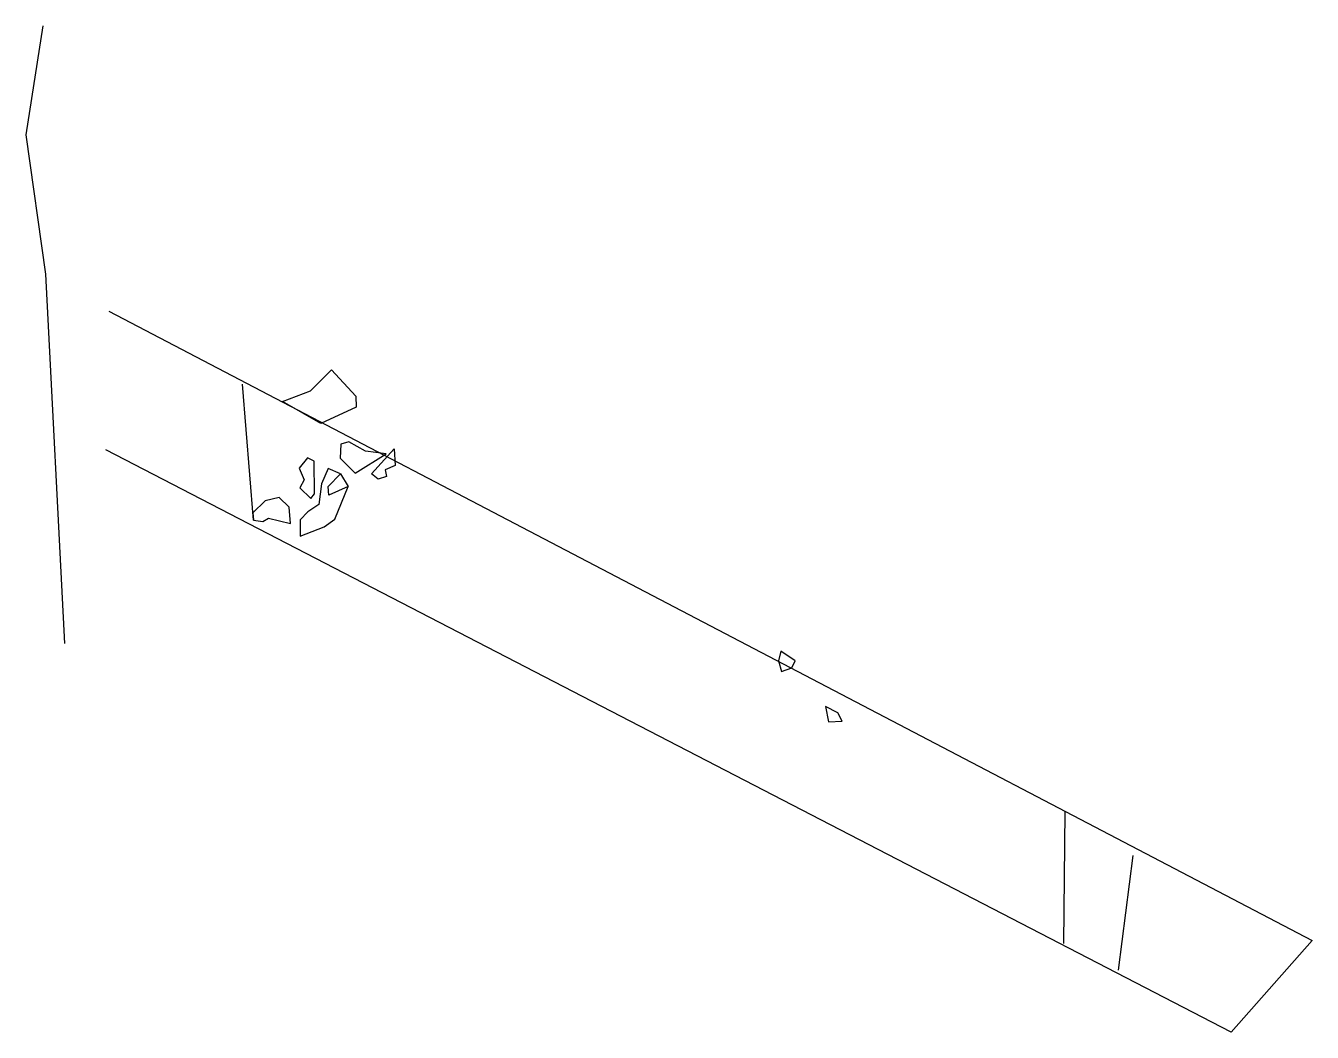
# Model space of a CAD drawing. Header units: metres. Extents: x 3.82 to 6.61, y -21.35 to -19.17.
import ezdxf

# ---------------------------------------------------------------- set-up
doc = ezdxf.new("R2010")
doc.units = ezdxf.units.M
doc.header["$LTSCALE"] = 25
doc.header["$MEASUREMENT"] = 0
doc.linetypes.add('GESTRICHELT', pattern=[0.75, 0.5, -0.25])
doc.linetypes.add('STRICHPUNKTX2', pattern=[2, 1, -0.5, 0, -0.5])
for name, color, linetype in [('BEFUND', 1, 'CONTINUOUS'), ('BEFUND_UNSICHER', 1, 'GESTRICHELT'), ('GRABUNGSGRENZE', 3, 'STRICHPUNKTX2'), ('STEINE', 4, 'CONTINUOUS')]:
    doc.layers.add(name, color=color, linetype=linetype)

msp = doc.modelspace()

# ---------------------------------------------------------------- linework, layer by layer
at = {"layer": 'BEFUND'}
msp.add_lwpolyline([(4.317, -20.2428), (4.2931, -19.9479)], dxfattribs=at)
at = {"layer": 'BEFUND_UNSICHER'}
for points in [[(6.0758, -21.1618), (6.0787, -20.8764)], [(6.1941, -21.2197), (6.226, -20.9705)]]:
    msp.add_lwpolyline(points, dxfattribs=at)
at = {"layer": 'GRABUNGSGRENZE', "flags": 128}
for points in [[(3.8605, -19.1701), (3.8231, -19.4069), (3.8658, -19.7093), (3.9076, -20.511)], [(4.0031, -19.7894), (6.6145, -21.155), (6.4386, -21.3545), (3.9968, -20.0904)]]:
    msp.add_lwpolyline(points, dxfattribs=at)
at = {"layer": 'STEINE'}
for points in [[(4.3801, -19.9854), (4.4411, -19.9624), (4.4867, -19.9168), (4.5393, -19.9742), (4.5399, -19.9976), (4.4635, -20.0331), (4.3801, -19.9854)], [(4.6051, -20.099), (4.5603, -20.0937), (4.5245, -20.0733), (4.5066, -20.0781), (4.5056, -20.1082), (4.5382, -20.1408), (4.6051, -20.099)], [(4.6226, -20.0886), (4.6246, -20.1243), (4.603, -20.1336), (4.6059, -20.148), (4.5879, -20.1538), (4.5733, -20.1424), (4.6226, -20.0886)], [(4.4498, -20.1858), (4.4489, -20.1149), (4.4343, -20.1081), (4.4161, -20.1302), (4.4274, -20.1553), (4.4179, -20.173), (4.442, -20.1958), (4.4498, -20.1858)], [(4.5061, -20.1423), (4.4792, -20.1307), (4.465, -20.1646), (4.4592, -20.2088), (4.4355, -20.2253), (4.4189, -20.2423), (4.4188, -20.2775), (4.4706, -20.2579), (4.4938, -20.241), (4.523, -20.1701)], [(4.5061, -20.1423), (4.523, -20.1701), (4.4809, -20.1888), (4.4796, -20.1699), (4.5061, -20.1423)], [(4.3974, -20.2507), (4.3949, -20.2149), (4.3728, -20.1942), (4.3426, -20.2009), (4.3157, -20.2269), (4.317, -20.2428), (4.3378, -20.2462), (4.3496, -20.2387), (4.3974, -20.2507)], [(5.4629, -20.5717), (5.4854, -20.5634), (5.4928, -20.5487), (5.4615, -20.5273), (5.4561, -20.5486), (5.4629, -20.5717)], [(5.5947, -20.6792), (5.5853, -20.6613), (5.5585, -20.6476), (5.5651, -20.6808), (5.5947, -20.6792)]]:
    msp.add_lwpolyline(points, dxfattribs=at)

doc.saveas('drawing.dxf')
